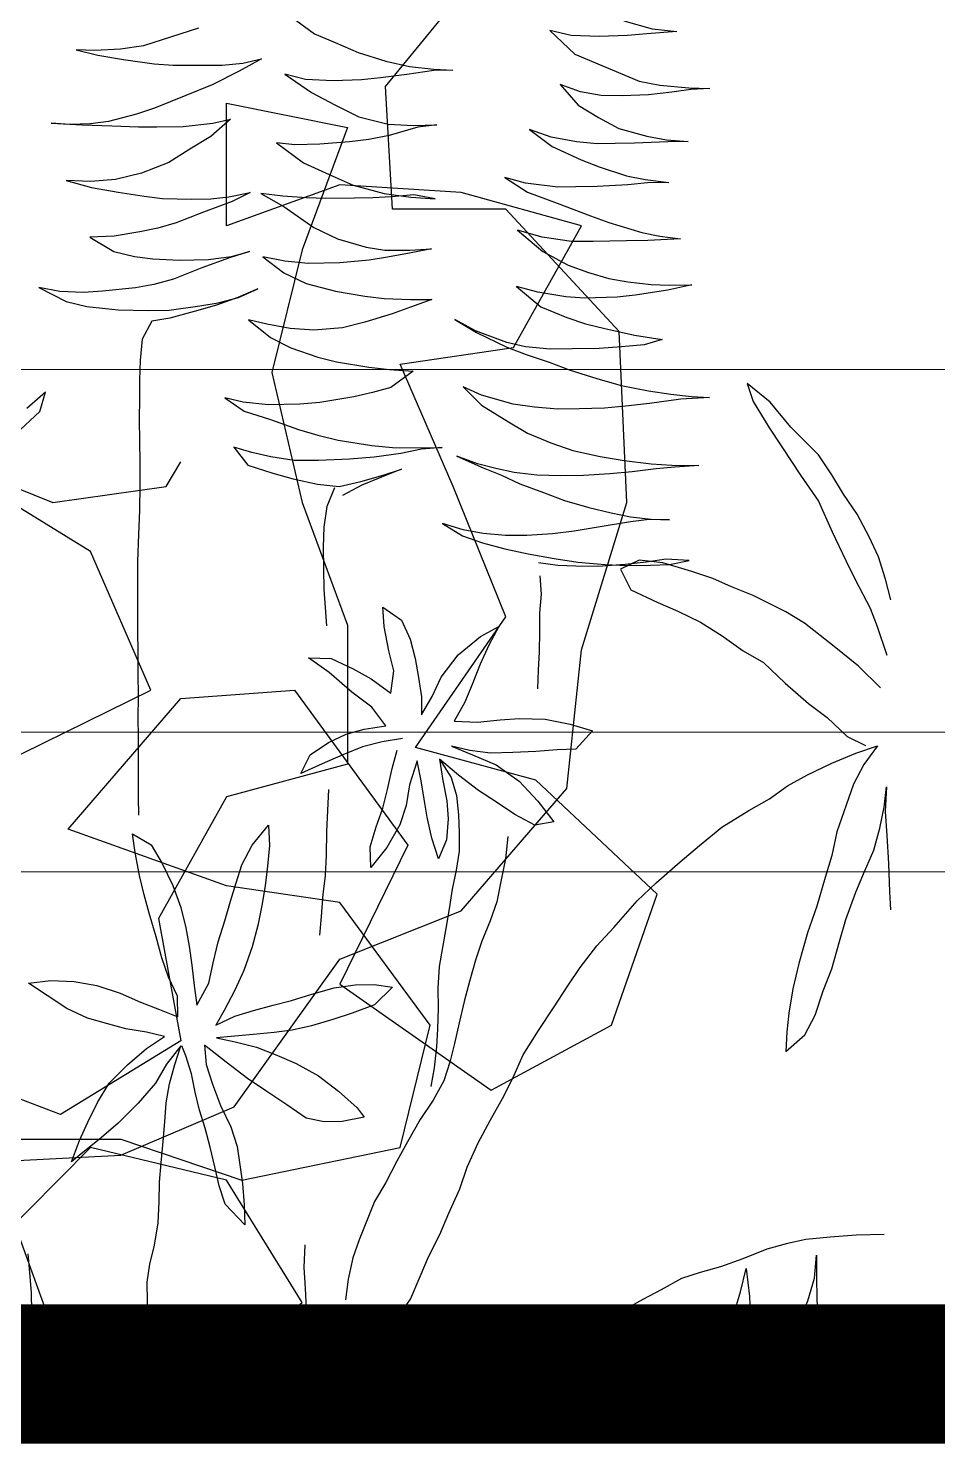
# Model space of a CAD drawing. Header units: metres. Extents: x -58 to 722, y -1100 to 345.
# Drawn here: x 33.381 to 33.707, y 103.946 to 104.454 of the extents above; entities that cross this region are included whole.
import ezdxf

# ---------------------------------------------------------------- set-up
doc = ezdxf.new("R2010")
doc.units = ezdxf.units.M
doc.header["$MEASUREMENT"] = 0
doc.layers.add('FSR_ARQ_002MURO', color=150, linetype='Continuous', lineweight=30)
doc.layers.add('FSR_ARQ_013VENTANAS', color=4, linetype='Continuous', lineweight=5)
doc.layers.add('FSR_ARQ_005VEGETACION', color=64, linetype='Continuous')
doc.layers.add('FSR_ARQ_009ESCALERA', color=40, linetype='Continuous')

# ---------------------------------------------------------------- blocks, each defined once
blk = doc.blocks.new('arbustos 01')
at = {"layer": 'FSR_ARQ_005VEGETACION', "color": 103}
for p, q in [((188.90653, -31.54525), (188.89521, -31.54834)), ((189.03717, -31.54497), (189.02974, -31.55034)), ((188.89521, -31.54834), (188.88545, -31.54941)), ((188.88545, -31.54941), (188.8974, -31.55042)), ((188.8974, -31.55042), (188.90509, -31.55104)), ((188.90509, -31.55104), (188.91637, -31.55137)), ((188.91637, -31.55137), (188.92749, -31.551)), ((188.93606, -31.54907), (188.92602, -31.55851)), ((188.92749, -31.551), (188.93606, -31.54907)), ((189.02974, -31.55034), (189.02149, -31.55382)), ((189.07594, -31.54806), (189.0979, -31.5552)), ((189.01237, -31.5578), (189.00138, -31.56124)), ((189.02149, -31.55382), (189.01237, -31.5578)), ((189.0979, -31.5552), (189.10694, -31.55652)), ((189.10694, -31.55652), (189.11719, -31.557)), ((189.12472, -31.55676), (189.11597, -31.55886)), ((189.11719, -31.557), (189.12472, -31.55676)), ((188.92602, -31.55851), (188.90039, -31.56927)), ((188.99195, -31.56333), (188.98219, -31.5644)), ((189.00138, -31.56124), (188.99195, -31.56333)), ((189.05831, -31.56201), (189.05081, -31.56037)), ((189.05081, -31.56037), (189.0598, -31.56528)), ((189.0665, -31.56281), (189.05831, -31.56201)), ((189.07385, -31.56291), (189.0665, -31.56281)), ((189.08599, -31.5629), (189.07385, -31.56291)), ((189.09353, -31.56232), (189.08599, -31.5629)), ((189.10586, -31.56061), (189.09353, -31.56232)), ((189.11597, -31.55886), (189.10586, -31.56061)), ((188.98219, -31.5644), (188.97466, -31.56481)), ((188.97466, -31.56481), (188.98218, -31.56491)), ((188.98218, -31.56491), (188.99293, -31.5666)), ((188.99293, -31.5666), (189.00351, -31.56794)), ((189.00351, -31.56794), (189.01103, -31.56872)), ((189.01103, -31.56872), (189.02231, -31.56905)), ((189.02231, -31.56905), (189.03326, -31.56851)), ((189.04149, -31.5664), (189.03096, -31.57378)), ((189.03326, -31.56851), (189.04149, -31.5664)), ((189.0598, -31.56528), (189.0705, -31.57073)), ((188.88069, -31.57191), (188.87231, -31.57214)), ((188.87231, -31.57214), (188.87983, -31.57258)), ((188.87983, -31.57258), (188.88734, -31.57354)), ((188.89216, -31.57087), (188.88069, -31.57191)), ((188.88734, -31.57354), (188.89673, -31.57469)), ((188.90039, -31.56927), (188.89216, -31.57087)), ((188.89673, -31.57469), (188.90715, -31.57501)), ((188.91553, -31.57495), (188.92376, -31.57352)), ((188.92376, -31.57352), (188.93184, -31.57055)), ((188.93184, -31.57055), (188.92471, -31.57884)), ((189.03096, -31.57378), (189.02166, -31.57861)), ((189.0705, -31.57073), (189.08104, -31.57497)), ((188.90715, -31.57501), (188.91553, -31.57495)), ((188.92471, -31.57884), (188.91661, -31.58368)), ((189.02166, -31.57861), (189.01202, -31.58344)), ((189.08104, -31.57497), (189.09346, -31.57993)), ((189.09346, -31.57993), (189.1006, -31.58242)), ((188.91661, -31.58368), (188.90852, -31.58802)), ((189.01202, -31.58344), (189.00036, -31.58636)), ((189.07029, -31.58594), (189.06313, -31.58431)), ((189.06313, -31.58431), (189.07108, -31.59125)), ((189.08207, -31.5873), (189.07029, -31.58594)), ((189.1006, -31.58242), (189.11185, -31.58531)), ((189.11185, -31.58531), (189.11902, -31.58626)), ((189.13458, -31.58596), (189.12226, -31.58665)), ((189.12722, -31.58654), (189.13458, -31.58596)), ((188.89736, -31.59112), (188.88948, -31.59255)), ((188.90852, -31.58802), (188.89736, -31.59112)), ((188.92537, -31.59338), (188.93549, -31.59146)), ((188.94407, -31.5885), (188.93509, -31.59522)), ((188.93549, -31.59146), (188.94407, -31.5885)), ((188.99026, -31.58691), (188.98103, -31.58661)), ((188.98103, -31.58661), (188.98854, -31.58757)), ((188.98854, -31.58757), (188.99995, -31.5908)), ((189.00036, -31.58636), (188.99026, -31.58691)), ((188.99995, -31.5908), (189.00814, -31.59245)), ((189.07108, -31.59125), (189.07939, -31.59632)), ((189.0925, -31.58744), (189.08207, -31.5873)), ((189.09985, -31.58737), (189.0925, -31.58744)), ((189.11046, -31.587), (189.09985, -31.58737)), ((189.12226, -31.58665), (189.11046, -31.587)), ((189.11902, -31.58626), (189.12722, -31.58654)), ((188.88948, -31.59255), (188.88092, -31.59329)), ((188.88092, -31.59329), (188.88895, -31.5934)), ((188.88895, -31.5934), (188.90228, -31.59392)), ((188.90228, -31.59392), (188.90997, -31.59402)), ((188.90997, -31.59402), (188.91715, -31.59412)), ((188.91715, -31.59412), (188.92537, -31.59338)), ((188.93509, -31.59522), (188.92356, -31.60054)), ((189.00814, -31.59245), (189.01582, -31.59341)), ((189.01582, -31.59341), (189.02761, -31.59425)), ((189.02761, -31.59425), (189.03752, -31.59456)), ((189.04488, -31.5938), (189.03417, -31.6017)), ((189.03752, -31.59456), (189.04488, -31.5938)), ((189.07939, -31.59632), (189.08769, -31.60157)), ((188.92356, -31.60054), (188.91634, -31.60334)), ((189.03417, -31.6017), (189.02385, -31.60634)), ((189.08769, -31.60157), (189.09858, -31.60582)), ((188.89798, -31.60839), (188.88856, -31.60963)), ((188.90552, -31.60696), (188.89798, -31.60839)), ((188.91634, -31.60334), (188.90552, -31.60696)), ((188.9539, -31.60762), (188.94493, -31.61348)), ((188.94566, -31.6099), (188.9539, -31.60762)), ((189.02385, -31.60634), (189.01439, -31.61066)), ((189.09858, -31.60582), (189.10897, -31.60835)), ((189.10897, -31.60835), (189.11888, -31.60917)), ((188.88856, -31.60963), (188.89711, -31.60975)), ((188.89711, -31.60975), (188.90496, -31.61054)), ((188.90496, -31.61054), (188.91709, -31.61122)), ((188.91709, -31.61122), (188.92564, -31.61134)), ((188.92564, -31.61134), (188.93282, -31.61143)), ((188.93282, -31.61143), (188.94566, -31.6099)), ((188.94493, -31.61348), (188.93308, -31.61776)), ((189.00203, -31.61391), (188.99141, -31.61548)), ((189.01439, -31.61066), (189.00203, -31.61391)), ((189.05111, -31.61389), (189.04197, -31.61907)), ((189.04237, -31.61497), (189.05111, -31.61389)), ((189.06391, -31.61526), (189.05538, -31.61361)), ((189.05538, -31.61361), (189.06252, -31.61713)), ((189.10788, -31.61347), (189.0976, -31.61504)), ((189.1185, -31.61156), (189.10788, -31.61347)), ((189.12863, -31.60879), (189.1185, -31.61156)), ((189.11888, -31.60917), (189.12863, -31.60879)), ((188.93308, -31.61776), (188.91984, -31.62288)), ((188.98166, -31.61603), (188.99023, -31.61443)), ((188.99141, -31.61548), (188.98166, -31.61603)), ((188.99023, -31.61443), (188.99911, -31.61524)), ((188.99911, -31.61524), (189.00646, -31.61568)), ((189.00646, -31.61568), (189.01381, -31.61578)), ((189.01381, -31.61578), (189.02526, -31.61594)), ((189.02526, -31.61594), (189.03296, -31.6157)), ((189.04197, -31.61907), (189.03006, -31.62746)), ((189.03296, -31.6157), (189.04237, -31.61497)), ((189.06252, -31.61713), (189.07392, -31.62138)), ((189.07108, -31.61605), (189.06391, -31.61526)), ((189.0786, -31.61615), (189.07108, -31.61605)), ((189.09023, -31.61596), (189.0786, -31.61615)), ((189.0976, -31.61504), (189.09023, -31.61596)), ((188.91984, -31.62288), (188.91245, -31.62552)), ((189.07392, -31.62138), (189.0848, -31.62564)), ((188.8922, -31.63089), (188.88398, -31.63197)), ((188.89941, -31.62944), (188.8922, -31.63089)), ((188.91245, -31.62552), (188.89941, -31.62944)), ((188.94883, -31.62858), (188.9388, -31.63699)), ((188.93905, -31.63135), (188.94883, -31.62858)), ((189.03006, -31.62746), (189.0206, -31.63195)), ((189.0848, -31.62564), (189.09212, -31.62779)), ((189.09212, -31.62779), (189.09929, -31.62925)), ((189.09929, -31.62925), (189.10952, -31.63093)), ((189.10952, -31.63093), (189.11926, -31.6314)), ((188.88398, -31.63197), (188.89697, -31.63266)), ((188.89697, -31.63266), (188.90552, -31.63278)), ((188.90552, -31.63278), (188.91868, -31.63313)), ((188.91868, -31.63313), (188.9274, -31.63307)), ((188.9274, -31.63307), (188.93905, -31.63135)), ((188.99181, -31.63651), (188.9831, -31.63605)), ((188.9831, -31.63605), (188.99128, -31.63753)), ((189.00173, -31.63648), (188.99181, -31.63651)), ((189.00909, -31.63538), (189.00173, -31.63648)), ((189.0206, -31.63195), (189.00909, -31.63538)), ((189.11926, -31.6314), (189.10961, -31.63709)), ((188.9388, -31.63699), (188.92864, -31.64249)), ((188.99128, -31.63753), (189.00066, -31.63937)), ((189.00066, -31.63937), (189.008, -31.64049)), ((189.008, -31.64049), (189.01961, -31.64151)), ((189.01961, -31.64151), (189.03226, -31.64185)), ((189.03226, -31.64185), (189.04151, -31.64095)), ((189.04151, -31.64095), (189.05025, -31.63919)), ((189.05025, -31.63919), (189.04196, -31.64557)), ((189.06273, -31.63901), (189.05558, -31.63704)), ((189.05558, -31.63704), (189.06358, -31.63954)), ((189.07212, -31.64017), (189.06273, -31.63901)), ((189.06358, -31.63954), (189.07464, -31.64362)), ((189.08357, -31.64049), (189.07212, -31.64017)), ((189.09418, -31.63995), (189.08357, -31.64049)), ((189.10138, -31.63903), (189.09418, -31.63995)), ((189.10961, -31.63709), (189.10138, -31.63903)), ((188.91249, -31.64775), (188.90495, -31.64918)), ((188.92056, -31.64546), (188.91249, -31.64775)), ((188.92864, -31.64249), (188.92056, -31.64546)), ((189.04196, -31.64557), (189.03301, -31.64973)), ((189.07464, -31.64362), (189.08586, -31.64805)), ((188.88852, -31.6505), (188.87946, -31.65038)), ((188.87946, -31.65038), (188.88901, -31.65239)), ((188.8957, -31.65025), (188.88852, -31.6505)), ((188.88901, -31.65239), (188.90197, -31.65444)), ((188.90495, -31.64918), (188.8957, -31.65025)), ((188.92966, -31.65516), (188.9408, -31.65326)), ((188.94921, -31.65098), (188.93953, -31.65906)), ((188.9408, -31.65326), (188.94921, -31.65098)), ((189.02134, -31.65282), (189.00968, -31.65488)), ((189.03301, -31.64973), (189.02134, -31.65282)), ((189.05995, -31.65539), (189.0523, -31.65187)), ((189.0523, -31.65187), (189.06029, -31.6554)), ((189.08586, -31.64805), (189.0937, -31.65021)), ((189.0937, -31.65021), (189.10103, -31.6515)), ((189.10103, -31.6515), (189.11418, -31.65288)), ((189.11418, -31.65288), (189.1217, -31.65332)), ((189.1217, -31.65332), (189.13111, -31.65294)), ((189.13951, -31.65134), (189.12866, -31.65701)), ((189.13111, -31.65294), (189.13951, -31.65134)), ((188.90197, -31.65444), (188.90914, -31.65522)), ((188.90914, -31.65522), (188.92213, -31.65557)), ((188.92213, -31.65557), (188.92966, -31.65516)), ((188.93953, -31.65906), (188.92921, -31.66336)), ((188.99154, -31.65617), (188.98299, -31.65623)), ((188.98299, -31.65623), (188.9915, -31.65925)), ((188.9915, -31.65925), (188.99882, -31.66191)), ((189.00198, -31.6558), (188.99154, -31.65617)), ((189.00968, -31.65488), (189.00198, -31.6558)), ((189.06812, -31.65755), (189.05995, -31.65539)), ((189.06029, -31.6554), (189.0688, -31.65842)), ((189.07546, -31.65868), (189.06812, -31.65755)), ((189.0688, -31.65842), (189.07765, -31.66093)), ((189.08758, -31.66038), (189.07546, -31.65868)), ((189.12043, -31.65895), (189.10793, -31.66032)), ((189.12866, -31.65701), (189.12043, -31.65895)), ((188.92921, -31.66336), (188.92182, -31.66583)), ((188.97382, -31.66414), (188.9652, -31.66932)), ((188.96556, -31.66864), (188.97382, -31.66414)), ((188.99882, -31.66191), (189.00972, -31.66514)), ((189.05606, -31.66423), (189.04725, -31.67129)), ((189.04869, -31.66601), (189.05606, -31.66423)), ((189.07765, -31.66093), (189.08736, -31.66363)), ((189.08736, -31.66363), (189.09453, -31.66475)), ((189.09595, -31.6605), (189.08758, -31.66038)), ((189.09453, -31.66475), (189.09836, -31.67199)), ((189.10793, -31.66032), (189.09595, -31.6605)), ((188.90227, -31.67035), (188.8913, -31.67208)), ((188.9141, -31.66777), (188.90227, -31.67035)), ((188.92182, -31.66583), (188.9141, -31.66777)), ((188.9652, -31.66932), (188.95316, -31.67514)), ((188.95318, -31.67326), (188.96556, -31.66864)), ((189.00972, -31.66514), (189.01858, -31.66748)), ((189.01858, -31.66748), (189.03002, -31.66832)), ((189.03002, -31.66832), (189.03943, -31.66777)), ((189.03943, -31.66777), (189.04869, -31.66601)), ((188.8913, -31.67208), (188.89846, -31.67423)), ((188.89846, -31.67423), (188.90751, -31.67504)), ((188.90751, -31.67504), (188.91639, -31.67567)), ((188.91639, -31.67567), (188.92699, -31.67581)), ((188.92699, -31.67581), (188.93588, -31.67593)), ((188.93588, -31.67593), (188.94564, -31.67504)), ((188.95316, -31.67514), (188.94542, -31.67812)), ((188.94564, -31.67504), (188.95318, -31.67326)), ((189.03916, -31.67546), (189.02834, -31.67907)), ((189.04725, -31.67129), (189.03916, -31.67546)), ((189.09836, -31.67199), (189.09916, -31.68029)), ((188.93632, -31.68107), (188.9279, -31.68437)), ((188.94542, -31.67812), (188.93632, -31.68107)), ((189.02096, -31.68102), (189.00811, -31.68307)), ((189.02834, -31.67907), (189.02096, -31.68102)), ((189.09916, -31.68029), (189.0994, -31.68827)), ((188.9279, -31.68437), (188.91725, -31.68765)), ((188.99989, -31.68398), (188.99047, -31.68471)), ((188.99047, -31.68471), (188.99928, -31.69116)), ((189.00811, -31.68307), (188.99989, -31.68398)), ((188.84822, -31.69704), (188.85738, -31.68964)), ((188.85738, -31.68964), (188.85506, -31.69679)), ((188.89667, -31.6925), (188.88776, -31.69392)), ((188.90764, -31.69043), (188.89667, -31.6925)), ((188.91725, -31.68765), (188.90764, -31.69043)), ((188.96316, -31.69426), (188.97055, -31.69094)), ((188.97055, -31.69094), (188.96327, -31.69819)), ((188.99928, -31.69116), (189.0066, -31.69314)), ((189.0994, -31.68827), (189.09948, -31.69554)), ((189.13918, -31.70075), (189.13689, -31.69303)), ((189.13689, -31.69303), (189.14432, -31.69962)), ((188.95063, -31.69785), (188.96316, -31.69426)), ((188.96327, -31.69819), (188.95241, -31.70488)), ((189.0066, -31.69314), (189.0141, -31.69495)), ((189.0141, -31.69495), (189.02758, -31.69718)), ((189.02758, -31.69718), (189.0356, -31.69781)), ((189.0356, -31.69781), (189.04825, -31.69815)), ((189.04825, -31.69815), (189.05818, -31.69709)), ((189.06539, -31.6953), (189.05779, -31.70067)), ((189.05818, -31.69709), (189.06539, -31.6953)), ((189.09948, -31.69554), (189.09954, -31.70388)), ((189.04732, -31.70395), (189.03615, -31.7079)), ((189.05779, -31.70067), (189.04732, -31.70395)), ((189.09954, -31.70388), (189.09943, -31.71256)), ((189.1488, -31.70977), (189.13918, -31.70075)), ((189.03615, -31.7079), (189.02843, -31.71019)), ((188.98715, -31.71527), (188.97894, -31.71516)), ((188.97894, -31.71516), (188.98714, -31.71578)), ((188.99861, -31.71509), (188.98715, -31.71527)), ((189.00683, -31.71434), (188.99861, -31.71509)), ((189.02036, -31.71213), (189.00683, -31.71434)), ((189.02843, -31.71019), (189.02036, -31.71213)), ((189.05466, -31.71704), (189.06187, -31.71492)), ((189.06187, -31.71492), (189.0563, -31.7222)), ((189.09943, -31.71256), (189.09931, -31.7209)), ((188.97309, -31.7185), (188.96259, -31.72315)), ((188.96484, -31.72164), (188.97309, -31.7185)), ((188.98714, -31.71578), (188.99533, -31.71743)), ((188.99533, -31.71743), (189.00591, -31.71895)), ((189.00591, -31.71895), (189.01581, -31.71976)), ((189.01581, -31.71976), (189.02812, -31.72027)), ((189.02812, -31.72027), (189.03786, -31.72024)), ((189.03786, -31.72024), (189.04712, -31.71882)), ((189.04712, -31.71882), (189.05466, -31.71704)), ((189.09931, -31.7209), (189.09937, -31.72994)), ((188.95026, -31.72503), (188.95746, -31.72342)), ((188.96259, -31.72315), (188.9552, -31.72612)), ((188.95746, -31.72342), (188.96484, -31.72164)), ((189.00239, -31.72608), (188.99507, -31.72376)), ((188.99507, -31.72376), (189.00306, -31.72694)), ((189.01125, -31.72859), (189.00239, -31.72608)), ((189.04634, -31.72531), (189.03828, -31.72759)), ((189.0563, -31.7222), (189.04634, -31.72531)), ((189.00306, -31.72694), (189.01089, -31.73013)), ((189.01994, -31.73059), (189.01125, -31.72859)), ((189.0285, -31.72968), (189.01994, -31.73059)), ((189.03828, -31.72759), (189.0285, -31.72968))]:
    blk.add_line(p, q, dxfattribs=at)
at = {"layer": 'FSR_ARQ_005VEGETACION', "color": 104}
for p, q in [((188.84005, -31.70702), (188.84822, -31.69704)), ((188.85506, -31.69679), (188.84877, -31.70696)), ((188.87954, -31.69483), (188.87235, -31.69525)), ((188.87235, -31.69525), (188.8838, -31.69592)), ((188.88776, -31.69392), (188.87954, -31.69483)), ((188.8838, -31.69592), (188.89626, -31.69762)), ((188.89626, -31.69762), (188.90582, -31.69861)), ((188.90582, -31.69861), (188.91419, -31.69941)), ((188.94206, -31.6991), (188.95063, -31.69785)), ((188.91419, -31.69941), (188.92427, -31.69971)), ((188.92427, -31.69971), (188.93282, -31.69983)), ((188.93282, -31.69983), (188.94206, -31.6991)), ((188.82896, -31.71798), (188.84005, -31.70702)), ((188.84877, -31.70696), (188.84335, -31.71527)), ((188.94483, -31.7094), (188.93554, -31.7132)), ((188.95241, -31.70488), (188.94483, -31.7094)), ((188.84335, -31.71527), (188.8362, -31.72612)), ((188.93554, -31.7132), (188.92678, -31.71633)), ((188.82372, -31.72595), (188.82896, -31.71798)), ((188.90638, -31.72033), (188.89559, -31.72155)), ((188.91597, -31.71875), (188.90638, -31.72033)), ((188.92678, -31.71633), (188.91597, -31.71875)), ((188.819, -31.73375), (188.82372, -31.72595)), ((188.8362, -31.72612), (188.82905, -31.73645)), ((188.88737, -31.72212), (188.8766, -31.72232)), ((188.8766, -31.72232), (188.88617, -31.72296)), ((188.88617, -31.72296), (188.89368, -31.72358)), ((188.89559, -31.72155), (188.88737, -31.72212)), ((188.89368, -31.72358), (188.90324, -31.72473)), ((188.90324, -31.72473), (188.91212, -31.72554)), ((188.91212, -31.72554), (188.92254, -31.72619)), ((188.92254, -31.72619), (188.9316, -31.72632)), ((188.9316, -31.72632), (188.94118, -31.7261)), ((188.94118, -31.7261), (188.95026, -31.72503)), ((188.9552, -31.72612), (188.94797, -31.72962)), ((188.94797, -31.72962), (188.93852, -31.73308)), ((189.01089, -31.73013), (189.01853, -31.73416)), ((189.02177, -31.73118), (189.02479, -31.73859)), ((189.09937, -31.72994), (189.09941, -31.74022)), ((188.81359, -31.74171), (188.819, -31.73375)), ((188.82905, -31.73645), (188.82358, -31.74868)), ((188.9301, -31.73621), (188.92049, -31.73899)), ((188.93852, -31.73308), (188.9301, -31.73621)), ((188.80885, -31.75071), (188.81359, -31.74171)), ((188.89563, -31.74361), (188.88828, -31.74385)), ((188.88828, -31.74385), (188.89648, -31.74379)), ((188.90385, -31.74269), (188.89563, -31.74361)), ((188.89648, -31.74379), (188.90382, -31.74475)), ((188.91157, -31.74109), (188.90385, -31.74269)), ((188.92049, -31.73899), (188.91157, -31.74109)), ((189.02479, -31.73859), (189.02605, -31.74682)), ((189.09941, -31.74022), (189.09981, -31.74963)), ((188.82358, -31.74868), (188.81813, -31.76007)), ((188.90382, -31.74475), (188.91679, -31.7468)), ((188.91679, -31.7468), (188.92634, -31.74847)), ((188.92634, -31.74847), (188.93488, -31.74944)), ((188.93488, -31.74944), (188.94513, -31.75009)), ((188.95368, -31.75021), (188.96258, -31.74931)), ((188.96258, -31.74931), (188.97046, -31.74787)), ((188.97046, -31.74787), (188.9787, -31.74542)), ((188.9787, -31.74542), (188.97077, -31.75027)), ((189.02605, -31.74682), (189.02628, -31.75469)), ((188.80515, -31.75869), (188.80885, -31.75071)), ((188.94513, -31.75009), (188.95368, -31.75021)), ((188.96287, -31.75307), (188.95395, -31.75551)), ((188.97077, -31.75027), (188.96287, -31.75307)), ((189.02628, -31.75469), (189.02616, -31.7634)), ((189.09981, -31.74963), (189.10019, -31.76045)), ((188.80229, -31.76755), (188.80515, -31.75869)), ((188.81813, -31.76007), (188.81443, -31.76771)), ((188.88053, -31.76016), (188.8896, -31.7596)), ((188.88838, -31.76163), (188.88053, -31.76016)), ((188.8896, -31.7596), (188.89762, -31.76073)), ((188.89095, -31.76105), (188.90037, -31.75999)), ((188.89762, -31.76073), (188.90599, -31.7617)), ((188.90037, -31.75999), (188.90784, -31.76351)), ((188.93423, -31.75935), (188.92481, -31.76076)), ((188.94469, -31.75744), (188.93423, -31.75935)), ((188.95395, -31.75551), (188.94469, -31.75744)), ((189.10019, -31.76045), (189.10026, -31.76896)), ((188.87103, -31.76728), (188.87945, -31.76449)), ((188.87945, -31.76449), (188.89095, -31.76105)), ((188.8959, -31.76191), (188.88838, -31.76163)), ((188.90547, -31.76204), (188.8959, -31.76191)), ((188.90784, -31.76351), (188.9038, -31.77183)), ((188.91402, -31.76164), (188.90547, -31.76204)), ((188.90599, -31.7617), (188.91692, -31.76254)), ((188.92481, -31.76076), (188.91402, -31.76164)), ((188.91692, -31.76254), (188.92564, -31.76231)), ((188.92564, -31.76231), (188.93283, -31.76207)), ((188.93283, -31.76207), (188.94054, -31.76098)), ((188.93994, -31.76625), (188.93951, -31.77351)), ((189.02616, -31.7634), (189.02605, -31.77161)), ((188.80013, -31.77572), (188.80229, -31.76755)), ((188.81443, -31.76771), (188.80846, -31.77908)), ((188.85504, -31.77407), (188.86363, -31.7706)), ((188.86363, -31.7706), (188.87103, -31.76728)), ((188.9038, -31.77183), (188.89296, -31.77681)), ((189.02605, -31.77161), (189.02544, -31.77878)), ((189.10026, -31.76896), (189.10028, -31.77995)), ((188.84196, -31.78057), (188.85504, -31.77407)), ((188.89296, -31.77681), (188.88505, -31.7803)), ((188.93951, -31.77351), (188.94009, -31.78104)), ((188.80846, -31.77908), (188.80563, -31.7864)), ((188.83454, -31.78508), (188.84196, -31.78057)), ((188.88505, -31.7803), (188.87593, -31.78462)), ((188.94009, -31.78104), (188.94016, -31.78857)), ((189.00253, -31.77864), (188.99511, -31.78384)), ((189.00192, -31.78633), (189.00253, -31.77864)), ((189.02544, -31.77878), (189.025, -31.78613)), ((189.10028, -31.77995), (189.10017, -31.78864)), ((188.80563, -31.7864), (188.80171, -31.7978)), ((188.82279, -31.79433), (188.83454, -31.78508)), ((188.87593, -31.78462), (188.8673, -31.79014)), ((188.94016, -31.78857), (188.94023, -31.79643)), ((188.96356, -31.79042), (188.95626, -31.78639)), ((188.95626, -31.78639), (188.96027, -31.7938)), ((188.99511, -31.78384), (188.99159, -31.79149)), ((189.00007, -31.79605), (189.00192, -31.78633)), ((189.10017, -31.78864), (189.10006, -31.79626)), ((188.81311, -31.80223), (188.82279, -31.79433)), ((188.8673, -31.79014), (188.85901, -31.79601)), ((188.96027, -31.7938), (188.96375, -31.80137)), ((188.97252, -31.79773), (188.96356, -31.79042)), ((188.99159, -31.79149), (188.9896, -31.79916)), ((188.85901, -31.79601), (188.85091, -31.80069)), ((188.94023, -31.79643), (188.94064, -31.80379)), ((188.97924, -31.80654), (188.97252, -31.79773)), ((188.9896, -31.79916), (188.9883, -31.80666)), ((188.99808, -31.80406), (189.00007, -31.79605)), ((189.02311, -31.7991), (189.01434, -31.80325)), ((189.03218, -31.79888), (189.02311, -31.7991)), ((189.02389, -31.80475), (189.03218, -31.79888)), ((189.10006, -31.79626), (189.10012, -31.80477)), ((188.80427, -31.81083), (188.81311, -31.80223)), ((188.85091, -31.80069), (188.84225, -31.80895)), ((188.94064, -31.80379), (188.94088, -31.81115)), ((188.96375, -31.80137), (188.96673, -31.80876)), ((188.99933, -31.81297), (188.99808, -31.80406)), ((189.01434, -31.80325), (189.0071, -31.80726)), ((189.0149, -31.81249), (189.02389, -31.80475)), ((189.10012, -31.80477), (189.09999, -31.81434)), ((188.84225, -31.80895), (188.83291, -31.81703)), ((188.96673, -31.80876), (188.96987, -31.8165)), ((188.9829, -31.81428), (188.97924, -31.80654)), ((188.9883, -31.80666), (188.98717, -31.81434)), ((189.0071, -31.80726), (188.99933, -31.81297)), ((188.83291, -31.81703), (188.82548, -31.82257)), ((188.96987, -31.8165), (188.97405, -31.82408)), ((188.98708, -31.82152), (188.9829, -31.81428)), ((188.98717, -31.81434), (188.98708, -31.82152)), ((189.00695, -31.81854), (189.0149, -31.81249)), ((189.09999, -31.81434), (189.10006, -31.82268)), ((188.82548, -31.82257), (188.81752, -31.83016)), ((189.00138, -31.82599), (189.00695, -31.81854)), ((189.10006, -31.82268), (189.09995, -31.83065)), ((188.92786, -31.82533), (188.91894, -31.82795)), ((188.91894, -31.82795), (188.92568, -31.83522)), ((188.93781, -31.82324), (188.92786, -31.82533)), ((188.94824, -31.82304), (188.93781, -31.82324)), ((188.95576, -31.82349), (188.94824, -31.82304)), ((188.96481, -31.82447), (188.95576, -31.82349)), ((188.97405, -31.82408), (188.96481, -31.82447)), ((189.00991, -31.8273), (189.00138, -31.82599)), ((189.01706, -31.82928), (189.00991, -31.8273)), ((188.81418, -31.83678), (188.8055, -31.83393)), ((188.8055, -31.83393), (188.81087, -31.84135)), ((188.81752, -31.83016), (188.81028, -31.83382)), ((188.97511, -31.83401), (188.96685, -31.83749)), ((188.9679, -31.83579), (188.97511, -31.83401)), ((188.99464, -31.83103), (189.00283, -31.83233)), ((189.00283, -31.83233), (189.01067, -31.83432)), ((189.0242, -31.83262), (189.01706, -31.82928)), ((189.03148, -31.83751), (189.0242, -31.83262)), ((189.09995, -31.83065), (189.10002, -31.83863)), ((188.8237, -31.84084), (188.81418, -31.83678)), ((188.92568, -31.83522), (188.93303, -31.83549)), ((188.93303, -31.83549), (188.94157, -31.83612)), ((188.94157, -31.83612), (188.95079, -31.83659)), ((188.95079, -31.83659), (188.95968, -31.83688)), ((188.96685, -31.83749), (188.9574, -31.84146)), ((188.95968, -31.83688), (188.9679, -31.83579)), ((188.97239, -31.8456), (188.98, -31.83921)), ((188.98, -31.83921), (188.97528, -31.84649)), ((188.98, -31.83921), (188.97868, -31.84774)), ((188.99875, -31.84288), (188.9968, -31.83567)), ((189.01067, -31.83432), (189.01849, -31.83751)), ((189.01849, -31.83751), (189.02665, -31.84104)), ((189.03515, -31.84491), (189.03148, -31.83751)), ((189.10002, -31.83863), (189.09991, -31.84661)), ((188.81087, -31.84135), (188.81504, -31.84911)), ((188.83338, -31.84542), (188.8237, -31.84084)), ((188.9574, -31.84146), (188.94824, -31.84801)), ((188.98723, -31.84785), (188.98888, -31.83984)), ((188.98888, -31.83984), (188.99183, -31.84945)), ((189.00069, -31.85128), (188.99875, -31.84288)), ((189.02665, -31.84104), (189.03515, -31.84491)), ((188.80277, -31.85834), (188.80185, -31.85029)), ((188.80185, -31.85029), (188.80241, -31.86005)), ((188.81504, -31.84911), (188.818, -31.85752)), ((188.84136, -31.8498), (188.83338, -31.84542)), ((188.84847, -31.85503), (188.84136, -31.8498)), ((188.94824, -31.84801), (188.94078, -31.85594)), ((188.96444, -31.85165), (188.97239, -31.8456)), ((188.97528, -31.84649), (188.97313, -31.85365)), ((188.97868, -31.84774), (188.97704, -31.85575)), ((188.98611, -31.85519), (188.98723, -31.84785)), ((188.99183, -31.84945), (188.99325, -31.85768)), ((189.09991, -31.84661), (189.09998, -31.85424)), ((188.85678, -31.85959), (188.84847, -31.85503)), ((188.94078, -31.85594), (188.93435, -31.86423)), ((188.94995, -31.8612), (188.95719, -31.85634)), ((188.95719, -31.85634), (188.96444, -31.85165)), ((188.97313, -31.85365), (188.97234, -31.86133)), ((188.97704, -31.85575), (188.97643, -31.86292)), ((188.98481, -31.86235), (188.98611, -31.85519)), ((189.00247, -31.85866), (189.00069, -31.85128)), ((189.02412, -31.85126), (189.02491, -31.86803)), ((189.09998, -31.85424), (189.09989, -31.8615)), ((188.80241, -31.86005), (188.80176, -31.86961)), ((188.80454, -31.86674), (188.80277, -31.85834)), ((188.818, -31.85752), (188.82162, -31.86817)), ((188.86747, -31.86623), (188.85678, -31.85959)), ((188.94202, -31.86553), (188.94995, -31.8612)), ((188.97234, -31.86133), (188.97207, -31.86851)), ((188.99325, -31.85768), (188.99571, -31.86541)), ((189.00511, -31.86622), (189.00247, -31.85866)), ((188.80698, -31.8755), (188.80454, -31.86674)), ((188.87643, -31.87353), (188.86747, -31.86623)), ((188.93435, -31.86423), (188.94202, -31.86553)), ((188.97643, -31.86292), (188.97717, -31.87131)), ((188.98299, -31.87071), (188.98481, -31.86235)), ((188.99571, -31.86541), (189.00089, -31.87437)), ((189.00756, -31.87412), (189.00511, -31.86622)), ((189.048, -31.86556), (189.04771, -31.87362)), ((189.05454, -31.87345), (189.048, -31.86556)), ((188.80176, -31.86961), (188.8011, -31.88072)), ((188.82162, -31.86817), (188.82371, -31.87761)), ((188.95273, -31.86995), (188.95364, -31.87886)), ((188.97207, -31.86851), (188.97215, -31.87586)), ((188.97717, -31.87131), (188.98031, -31.87888)), ((188.98031, -31.87888), (188.98299, -31.87071)), ((189.02491, -31.86803), (189.02513, -31.87743)), ((189.05869, -31.88131), (189.05454, -31.87345)), ((189.09479, -31.87329), (189.09043, -31.88076)), ((189.1022, -31.86896), (189.09479, -31.87329)), ((189.10113, -31.87639), (189.1022, -31.86896)), ((188.81063, -31.88393), (188.80698, -31.8755)), ((188.82371, -31.87761), (188.82633, -31.88636)), ((188.88403, -31.88013), (188.87643, -31.87353)), ((188.95364, -31.87886), (188.95541, -31.88726)), ((188.97215, -31.87586), (188.97324, -31.8834)), ((189.00089, -31.87437), (189.00728, -31.88232)), ((189.00728, -31.88232), (189.00756, -31.87412)), ((189.02513, -31.87743), (189.02553, -31.88565)), ((189.04771, -31.87362), (189.04839, -31.88188)), ((189.09941, -31.8855), (189.10113, -31.87639)), ((188.8011, -31.88072), (188.80077, -31.892)), ((188.81411, -31.89218), (188.81063, -31.88393)), ((188.89367, -31.88847), (188.88403, -31.88013)), ((188.97324, -31.8834), (188.97485, -31.89094)), ((189.04839, -31.88188), (189.04935, -31.88969)), ((189.06098, -31.88852), (189.05869, -31.88131)), ((189.09043, -31.88076), (189.08614, -31.88957)), ((188.82633, -31.88636), (188.82959, -31.89769)), ((188.90126, -31.89559), (188.89367, -31.88847)), ((188.95541, -31.88726), (188.95717, -31.896)), ((189.02553, -31.88565), (189.02646, -31.89301)), ((189.04935, -31.88969), (189.05066, -31.89751)), ((189.06319, -31.89582), (189.06098, -31.88852)), ((189.08614, -31.88957), (189.08301, -31.89831)), ((189.09753, -31.89318), (189.09941, -31.8855)), ((188.80077, -31.892), (188.80034, -31.89917)), ((188.81807, -31.90301), (188.81411, -31.89218)), ((188.91052, -31.90631), (188.90126, -31.89559)), ((188.95717, -31.896), (188.9598, -31.90356)), ((188.97485, -31.89094), (188.97611, -31.89883)), ((189.02646, -31.89301), (189.02702, -31.90191)), ((189.06547, -31.90365), (189.06319, -31.89582)), ((189.09557, -31.90051), (189.09753, -31.89318)), ((188.82959, -31.89769), (188.83338, -31.90834)), ((188.97611, -31.89883), (188.97737, -31.90671)), ((189.05066, -31.89751), (189.05233, -31.90551)), ((189.08301, -31.89831), (189.08104, -31.90635)), ((189.09278, -31.90996), (189.09557, -31.90051)), ((188.82068, -31.91176), (188.81807, -31.90301)), ((188.91726, -31.91359), (188.91052, -31.90631)), ((188.9598, -31.90356), (188.96311, -31.91164)), ((188.97737, -31.90671), (188.97881, -31.91425)), ((189.02702, -31.90191), (189.02777, -31.90927)), ((189.05233, -31.90551), (189.05461, -31.91388)), ((189.06811, -31.91202), (189.06547, -31.90365)), ((189.08104, -31.90635), (189.0797, -31.91369)), ((188.82361, -31.92274), (188.82068, -31.91176)), ((188.83338, -31.90834), (188.83681, -31.92053)), ((188.96311, -31.91164), (188.96557, -31.9192)), ((189.07012, -31.92029), (189.06811, -31.91202)), ((189.09054, -31.91835), (189.09278, -31.90996)), ((188.92398, -31.92223), (188.91726, -31.91359)), ((188.97881, -31.91425), (188.98007, -31.92179)), ((189.05461, -31.91388), (189.05794, -31.92341)), ((189.0797, -31.91369), (189.07862, -31.9213)), ((189.08795, -31.92603), (189.09054, -31.91835)), ((188.82708, -31.93151), (188.82361, -31.92274)), ((188.83681, -31.92053), (188.83923, -31.93065)), ((188.92884, -31.92947), (188.92398, -31.92223)), ((188.96557, -31.9192), (188.96802, -31.92778)), ((188.98007, -31.92179), (188.98064, -31.93035)), ((189.05794, -31.92341), (189.06146, -31.93126)), ((189.07179, -31.92847), (189.07012, -31.92029)), ((189.07862, -31.9213), (189.07763, -31.92935)), ((188.93454, -31.93827), (188.92884, -31.92947)), ((188.96802, -31.92778), (188.97014, -31.93568)), ((189.006, -31.92891), (188.99863, -31.93005)), ((189.01353, -31.9291), (189.006, -31.92891)), ((189.02194, -31.93028), (189.01353, -31.9291)), ((189.07663, -31.93723), (189.07179, -31.92847)), ((189.07763, -31.92935), (189.07663, -31.93723)), ((189.0843, -31.93361), (189.08795, -31.92603)), ((189.11637, -31.92934), (189.10719, -31.93241)), ((189.12552, -31.92778), (189.11637, -31.92934)), ((189.13474, -31.92729), (189.12552, -31.92778)), ((189.14359, -31.92847), (189.13474, -31.92729)), ((189.13626, -31.93334), (189.14359, -31.92847)), ((188.83037, -31.94113), (188.82708, -31.93151)), ((188.83923, -31.93065), (188.84081, -31.94042)), ((188.98064, -31.93035), (188.98053, -31.93838)), ((188.99863, -31.93005), (189.00589, -31.93706)), ((189.03077, -31.93279), (189.02194, -31.93028)), ((189.03889, -31.93529), (189.03077, -31.93279)), ((189.04614, -31.93717), (189.03889, -31.93529)), ((189.06146, -31.93126), (189.0657, -31.93929)), ((189.08419, -31.94176), (189.0843, -31.93361)), ((189.10719, -31.93241), (189.09908, -31.93593)), ((189.12839, -31.93846), (189.13626, -31.93334)), ((188.84081, -31.94042), (188.84157, -31.94778)), ((188.94057, -31.94724), (188.93454, -31.93827)), ((188.97014, -31.93568), (188.97207, -31.94425)), ((188.98053, -31.93838), (188.98076, -31.94659)), ((189.00589, -31.93706), (189.01471, -31.94037)), ((189.01471, -31.94037), (189.02248, -31.94287)), ((189.05409, -31.93931), (189.04614, -31.93717)), ((189.06141, -31.94154), (189.05409, -31.93931)), ((189.0657, -31.93929), (189.06908, -31.94519)), ((189.0915, -31.93893), (189.08419, -31.94176)), ((189.09908, -31.93593), (189.0915, -31.93893)), ((189.12018, -31.94234), (189.12839, -31.93846)), ((188.83437, -31.94905), (188.83037, -31.94113)), ((188.97207, -31.94425), (188.97401, -31.95249)), ((188.98076, -31.94659), (188.98118, -31.95378)), ((189.02248, -31.94287), (189.03087, -31.94538)), ((189.03087, -31.94538), (189.03864, -31.94708)), ((189.06908, -31.94519), (189.06141, -31.94154)), ((189.0967, -31.94787), (189.10487, -31.94656)), ((189.10487, -31.94656), (189.11252, -31.94454)), ((189.11252, -31.94454), (189.12018, -31.94234)), ((188.84197, -31.95565), (188.83437, -31.94905)), ((188.84157, -31.94778), (188.84197, -31.95565)), ((188.9466, -31.9569), (188.94057, -31.94724)), ((189.03864, -31.94708), (189.04581, -31.94807)), ((189.04581, -31.94807), (189.05422, -31.9488)), ((189.06136, -31.95182), (189.05282, -31.95392)), ((189.05422, -31.9488), (189.06148, -31.94952)), ((189.06874, -31.95015), (189.06136, -31.95182)), ((189.06148, -31.94952), (189.06874, -31.95015)), ((189.08949, -31.94963), (189.0967, -31.94787)), ((189.09661, -31.95443), (189.08949, -31.94963)), ((188.95074, -31.96619), (188.9466, -31.9569)), ((188.97401, -31.95249), (188.97579, -31.95986)), ((188.98118, -31.95378), (188.98209, -31.96217)), ((189.0448, -31.95709), (189.03704, -31.96045)), ((189.05282, -31.95392), (189.0448, -31.95709)), ((189.06498, -31.95985), (189.07349, -31.95305)), ((189.07349, -31.95305), (189.07294, -31.96085)), ((189.07874, -31.96456), (189.08097, -31.95732)), ((189.08097, -31.95732), (189.08253, -31.95335)), ((189.08535, -31.96084), (189.08297, -31.95336)), ((189.08297, -31.95336), (189.08864, -31.96062)), ((189.10415, -31.961), (189.09661, -31.95443)), ((188.97579, -31.95986), (188.97826, -31.96725)), ((188.98209, -31.96217), (188.98336, -31.96954)), ((189.03704, -31.96045), (189.02811, -31.96529)), ((189.05638, -31.96638), (189.06498, -31.95985)), ((189.07294, -31.96085), (189.07035, -31.9687)), ((189.08747, -31.96849), (189.08535, -31.96084)), ((189.08864, -31.96062), (189.09305, -31.9683)), ((189.11149, -31.96828), (189.10415, -31.961)), ((188.95491, -31.97428), (188.95074, -31.96619)), ((188.97826, -31.96725), (188.98243, -31.975)), ((189.02811, -31.96529), (189.02014, -31.97139)), ((189.04868, -31.97151), (189.05638, -31.96638)), ((189.07035, -31.9687), (189.06714, -31.97717)), ((189.07723, -31.97181), (189.07874, -31.96456)), ((189.08878, -31.97604), (189.08747, -31.96849)), ((189.09305, -31.9683), (189.09995, -31.97619)), ((189.11618, -31.97588), (189.11149, -31.96828)), ((188.95975, -31.98307), (188.95491, -31.97428)), ((189.02014, -31.97139), (189.01269, -31.97811)), ((189.04072, -31.9769), (189.04868, -31.97151)), ((189.07553, -31.97897), (189.07723, -31.97181)), ((188.98243, -31.975), (188.98762, -31.98276)), ((189.01269, -31.97811), (189.00998, -31.9818)), ((189.03303, -31.98211), (189.04072, -31.9769)), ((189.06714, -31.97717), (189.06303, -31.98562)), ((189.07322, -31.9862), (189.07553, -31.97897)), ((189.0893, -31.98359), (189.08878, -31.97604)), ((189.09995, -31.97619), (189.10791, -31.9841)), ((189.12006, -31.98374), (189.11618, -31.97588)), ((188.96458, -31.99202), (188.95975, -31.98307)), ((188.98762, -31.98276), (188.99263, -31.99155)), ((189.00998, -31.9818), (189.01865, -31.98351)), ((189.01865, -31.98351), (189.02582, -31.98361)), ((189.02582, -31.98361), (189.03303, -31.98211)), ((189.06303, -31.98562), (189.06053, -31.99348)), ((189.07134, -31.99371), (189.07322, -31.9862)), ((189.08999, -31.99148), (189.0893, -31.98359)), ((189.10791, -31.9841), (189.11544, -31.99068)), ((189.12333, -31.99105), (189.12006, -31.98374)), ((188.99263, -31.99155), (188.99697, -31.9993)), ((189.09085, -31.99992), (189.08999, -31.99148)), ((189.11544, -31.99068), (189.12264, -31.99636)), ((189.12658, -31.99961), (189.12333, -31.99105)), ((188.9689, -32.00166), (188.96458, -31.99202)), ((189.06053, -31.99348), (189.05946, -32.00082)), ((189.06946, -32.00149), (189.07134, -31.99371)), ((189.12264, -31.99636), (189.12658, -31.99961)), ((188.97186, -32.01025), (188.9689, -32.00166)), ((188.99697, -31.9993), (189.0013, -32.00774)), ((189.05946, -32.00082), (189.05847, -32.00825)), ((189.06768, -32.00909), (189.06946, -32.00149)), ((189.09146, -32.00764), (189.09085, -31.99992)), ((189.0013, -32.00774), (189.00582, -32.01533)), ((189.05847, -32.00825), (189.05773, -32.01667)), ((189.09162, -32.01544), (189.09146, -32.00764)), ((188.97617, -32.02005), (188.97186, -32.01025)), ((189.06527, -32.01641), (189.06768, -32.00909)), ((189.00582, -32.01533), (189.01193, -32.03063)), ((189.05745, -32.02464), (189.06527, -32.01641)), ((189.05773, -32.01667), (189.05745, -32.02464)), ((189.09194, -32.02387), (189.09162, -32.01544)), ((188.97982, -32.02848), (188.97617, -32.02005)), ((189.09342, -32.03275), (189.09194, -32.02387)), ((188.80281, -32.02856), (188.81395, -32.02871)), ((188.81395, -32.02871), (188.82433, -32.02959)), ((188.82433, -32.02959), (188.83397, -32.03047)), ((188.83397, -32.03047), (188.84138, -32.03205)), ((188.98431, -32.03743), (188.97982, -32.02848)), ((189.01193, -32.03063), (189.0144, -32.03784)), ((188.82983, -32.03679), (188.82972, -32.04523)), ((188.83061, -32.04584), (188.82983, -32.03679)), ((188.84138, -32.03205), (188.84951, -32.03439)), ((188.84951, -32.03439), (188.85911, -32.03823)), ((189.03362, -32.03263), (189.03401, -32.0417)), ((189.09536, -32.04032), (189.09342, -32.03275)), ((189.14386, -32.03618), (189.14324, -32.04369)), ((188.8578, -32.04199), (188.85644, -32.05313)), ((188.86009, -32.05137), (188.8578, -32.04199)), ((188.85911, -32.03823), (188.86798, -32.04132)), ((188.86798, -32.04132), (188.87612, -32.04366)), ((188.98763, -32.04517), (188.98431, -32.03743)), ((189.0144, -32.03784), (189.01634, -32.04624)), ((189.03401, -32.0417), (189.03339, -32.0499)), ((189.09632, -32.04751), (189.09536, -32.04032)), ((188.82972, -32.04523), (188.82959, -32.05427)), ((188.8332, -32.05492), (188.83061, -32.04584)), ((188.87612, -32.04366), (188.88351, -32.04599)), ((188.88351, -32.04599), (188.89161, -32.05055)), ((188.99144, -32.05428), (188.98763, -32.04517)), ((189.01634, -32.04624), (189.01742, -32.05447)), ((189.09622, -32.05513), (189.09632, -32.04751)), ((189.14324, -32.04369), (189.14262, -32.05172)), ((188.85644, -32.05313), (188.85601, -32.06277)), ((188.86239, -32.05924), (188.86009, -32.05137)), ((188.89161, -32.05055), (188.89899, -32.05437)), ((189.03339, -32.0499), (189.03311, -32.0581)), ((189.14262, -32.05172), (189.14252, -32.05924)), ((188.82959, -32.05427), (188.82919, -32.06211)), ((188.83671, -32.06311), (188.8332, -32.05492)), ((188.8653, -32.06682), (188.86239, -32.05924)), ((188.88624, -32.05715), (188.88523, -32.06528)), ((188.88734, -32.06531), (188.88624, -32.05715)), ((188.89899, -32.05437), (188.90709, -32.05893)), ((188.90709, -32.05893), (188.91445, -32.06423)), ((188.99731, -32.06274), (188.99144, -32.05428)), ((189.03311, -32.0581), (189.0347, -32.0665)), ((189.09612, -32.06231), (189.09622, -32.05513)), ((189.14252, -32.05924), (189.14601, -32.06647)), ((188.82919, -32.06211), (188.82665, -32.07112)), ((188.84739, -32.07562), (188.83671, -32.06311)), ((188.85601, -32.06277), (188.85499, -32.0712)), ((188.91445, -32.06423), (188.92029, -32.07173)), ((189.09655, -32.06976), (189.09612, -32.06231)), ((188.87089, -32.07745), (188.8653, -32.06682)), ((188.88523, -32.06528), (188.88391, -32.0731)), ((188.89321, -32.07715), (188.88734, -32.06531)), ((188.90658, -32.06889), (188.90496, -32.07761)), ((188.90827, -32.07765), (188.90658, -32.06889)), ((188.8151, -32.07759), (188.80613, -32.07265)), ((188.82665, -32.07112), (188.8151, -32.07759)), ((188.85499, -32.0712), (188.84739, -32.07562)), ((188.88391, -32.0731), (188.87928, -32.08118)), ((188.92029, -32.07173), (188.92763, -32.07777)), ((188.92029, -32.07173), (188.92152, -32.07904)), ((188.87928, -32.08118), (188.87089, -32.07745)), ((188.90215, -32.08481), (188.89321, -32.07715)), ((188.90496, -32.07761), (188.90215, -32.08481)), ((188.91118, -32.08553), (188.90827, -32.07765)), ((188.92152, -32.07904), (188.919, -32.08684)), ((188.92763, -32.07777), (188.935, -32.08159)), ((188.935, -32.08159), (188.94242, -32.08243)), ((188.919, -32.08684), (188.91118, -32.08553)), ((188.94242, -32.08243), (188.95131, -32.08329)), ((188.95131, -32.08329), (188.96095, -32.08417)), ((188.96095, -32.08417), (188.96912, -32.08428)), ((188.96912, -32.08428), (188.97803, -32.0844)), ((188.97803, -32.0844), (188.98694, -32.08452)), ((188.98694, -32.08452), (188.99511, -32.08389)), ((188.99511, -32.08389), (189.00478, -32.08328)), ((189.00478, -32.08328), (189.0122, -32.08338)), ((189.0122, -32.08338), (189.01962, -32.08348)), ((189.01962, -32.08348), (189.02853, -32.0836)), ((189.02853, -32.0836), (189.03744, -32.08372)), ((189.03744, -32.08372), (189.0456, -32.08457)), ((189.0456, -32.08457), (189.05451, -32.08395)), ((189.05451, -32.08395), (189.06565, -32.0841)), ((189.06565, -32.0841), (189.07827, -32.08427)), ((189.07827, -32.08427), (189.08569, -32.08438)), ((189.08569, -32.08438), (189.09683, -32.08453)), ((189.09683, -32.08453), (189.10649, -32.08392)), ((189.10649, -32.08392), (189.1154, -32.08404)), ((189.1154, -32.08404), (189.12505, -32.08417)), ((189.12505, -32.08417), (189.13471, -32.08356)), ((189.13471, -32.08356), (189.14511, -32.08295))]:
    blk.add_line(p, q, dxfattribs=at)
blk = doc.blocks.new('arbusto fsr 2')
at = {"layer": 'FSR_ARQ_005VEGETACION', "color": 104}
for p, q in [((276.59534, -31.82325), (276.55468, -31.77365)), ((276.59283, -31.86716), (276.59534, -31.82325)), ((276.65231, -31.82921), (276.60889, -31.83789)), ((276.65231, -31.87313), (276.65231, -31.82921)), ((276.60889, -31.83789), (276.62521, -31.8818)), ((276.52507, -31.87313), (276.56823, -31.8612)), ((276.56823, -31.8612), (276.61165, -31.85849)), ((276.61165, -31.85849), (276.65231, -31.87313)), ((276.51151, -31.91107), (276.55217, -31.86716)), ((276.55217, -31.86716), (276.59283, -31.86716)), ((276.54941, -31.91677), (276.52507, -31.87313)), ((276.62521, -31.8818), (276.636, -31.92571)), ((276.50875, -31.97233), (276.51151, -31.91107)), ((276.59007, -31.92273), (276.54941, -31.91677)), ((276.571, -31.96664), (276.59007, -31.92273)), ((276.636, -31.92571), (276.62521, -31.97233)), ((276.6739, -31.96664), (276.66863, -31.9577)), ((276.701, -31.98995), (276.75772, -31.95499)), ((276.75772, -31.95499), (276.71455, -31.97233)), ((276.55217, -32.01326), (276.571, -31.96664)), ((276.71455, -31.97233), (276.6739, -31.96664)), ((276.52507, -32.02519), (276.50875, -31.97233)), ((276.62521, -31.97233), (276.60889, -32.01624)), ((276.67942, -32.03956), (276.701, -31.98995)), ((276.58455, -32.06016), (276.55217, -32.01326)), ((276.60889, -32.01624), (276.60889, -32.06612)), ((276.53034, -32.07479), (276.52507, -32.02519)), ((276.62797, -32.03956), (276.58731, -32.09512)), ((276.66863, -32.04254), (276.62797, -32.03956)), ((276.70903, -32.08943), (276.66863, -32.04254)), ((276.73338, -32.06612), (276.67942, -32.03956)), ((276.54138, -32.07181), (276.58455, -32.06016)), ((276.60889, -32.06612), (276.65231, -32.07777)), ((276.49796, -32.11274), (276.54138, -32.07181)), ((276.56823, -32.1187), (276.53034, -32.07479)), ((276.65231, -32.07777), (276.67666, -32.12141)), ((276.65231, -32.10976), (276.70903, -32.08943)), ((276.58731, -32.09512), (276.61165, -32.145)), ((276.61165, -32.11572), (276.65231, -32.10976)), ((276.51427, -32.15963), (276.49796, -32.11274)), ((276.61165, -32.13605), (276.56823, -32.1187)), ((276.57928, -32.15963), (276.61165, -32.11572)), ((276.67666, -32.12141), (276.66863, -32.16533)), ((276.64955, -32.18891), (276.61165, -32.13605)), ((276.61165, -32.145), (276.55744, -32.18295)), ((276.55744, -32.18295), (276.51427, -32.15963)), ((276.59007, -32.20355), (276.57928, -32.15963)), ((276.66863, -32.16533), (276.71179, -32.19162)), ((276.71179, -32.19162), (276.75772, -32.17427)), ((276.69021, -32.20626), (276.64955, -32.18891)), ((276.69021, -32.20056), (276.64679, -32.2152)), ((276.73614, -32.20056), (276.69021, -32.20056)), ((276.64679, -32.2152), (276.59007, -32.20355)), ((276.65231, -32.2152), (276.701, -32.20355)), ((276.74969, -32.20924), (276.69021, -32.20626)), ((276.701, -32.20355), (276.74166, -32.24448)), ((276.62521, -32.25911), (276.65231, -32.2152)), ((276.73087, -32.22388), (276.71179, -32.27646)), ((276.66863, -32.29408), (276.62521, -32.25911)), ((276.71179, -32.27646), (276.66863, -32.29408))]:
    blk.add_line(p, q, dxfattribs=at)

msp = doc.modelspace()

# ---------------------------------------------------------------- linework, layer by layer
at = {"layer": 'FSR_ARQ_002MURO', "lineweight": 0}
msp.add_line((35.41135, 104.15149), (31.53635, 104.15149), dxfattribs=at)
at = {"layer": 'FSR_ARQ_002MURO', "lineweight": 0, "const_width": 0.05}
msp.add_lwpolyline([(37.46135, 103.97149), (21.3503, 103.97149)], dxfattribs=at)
at = {"layer": 'FSR_ARQ_009ESCALERA', "lineweight": 0}
msp.add_line((35.36135, 104.33149), (33.26135, 104.33149), dxfattribs=at)
at = {"layer": 'FSR_ARQ_013VENTANAS', "lineweight": 0}
for points in [[(35.41135, 106.65149), (31.53635, 106.65149), (31.53635, 104.15149), (35.41135, 104.15149)], [(35.36135, 106.60149), (31.58635, 106.60149), (31.58635, 104.20149), (35.36135, 104.20149)]]:
    msp.add_lwpolyline(points, close=True, dxfattribs=at)

# ---------------------------------------------------------------- block references
at = {"layer": 'FSR_ARQ_002MURO', "xscale": -1}
msp.add_blockref('arbusto fsr 2', (310.1042, 136.25614), dxfattribs=at)
at = {"layer": 'FSR_ARQ_005VEGETACION', "xscale": -0.9, "yscale": 0.9, "zscale": 0.9}
msp.add_blockref('arbustos 01', (203.6102, 132.84711), dxfattribs=at)

doc.saveas('drawing.dxf')
